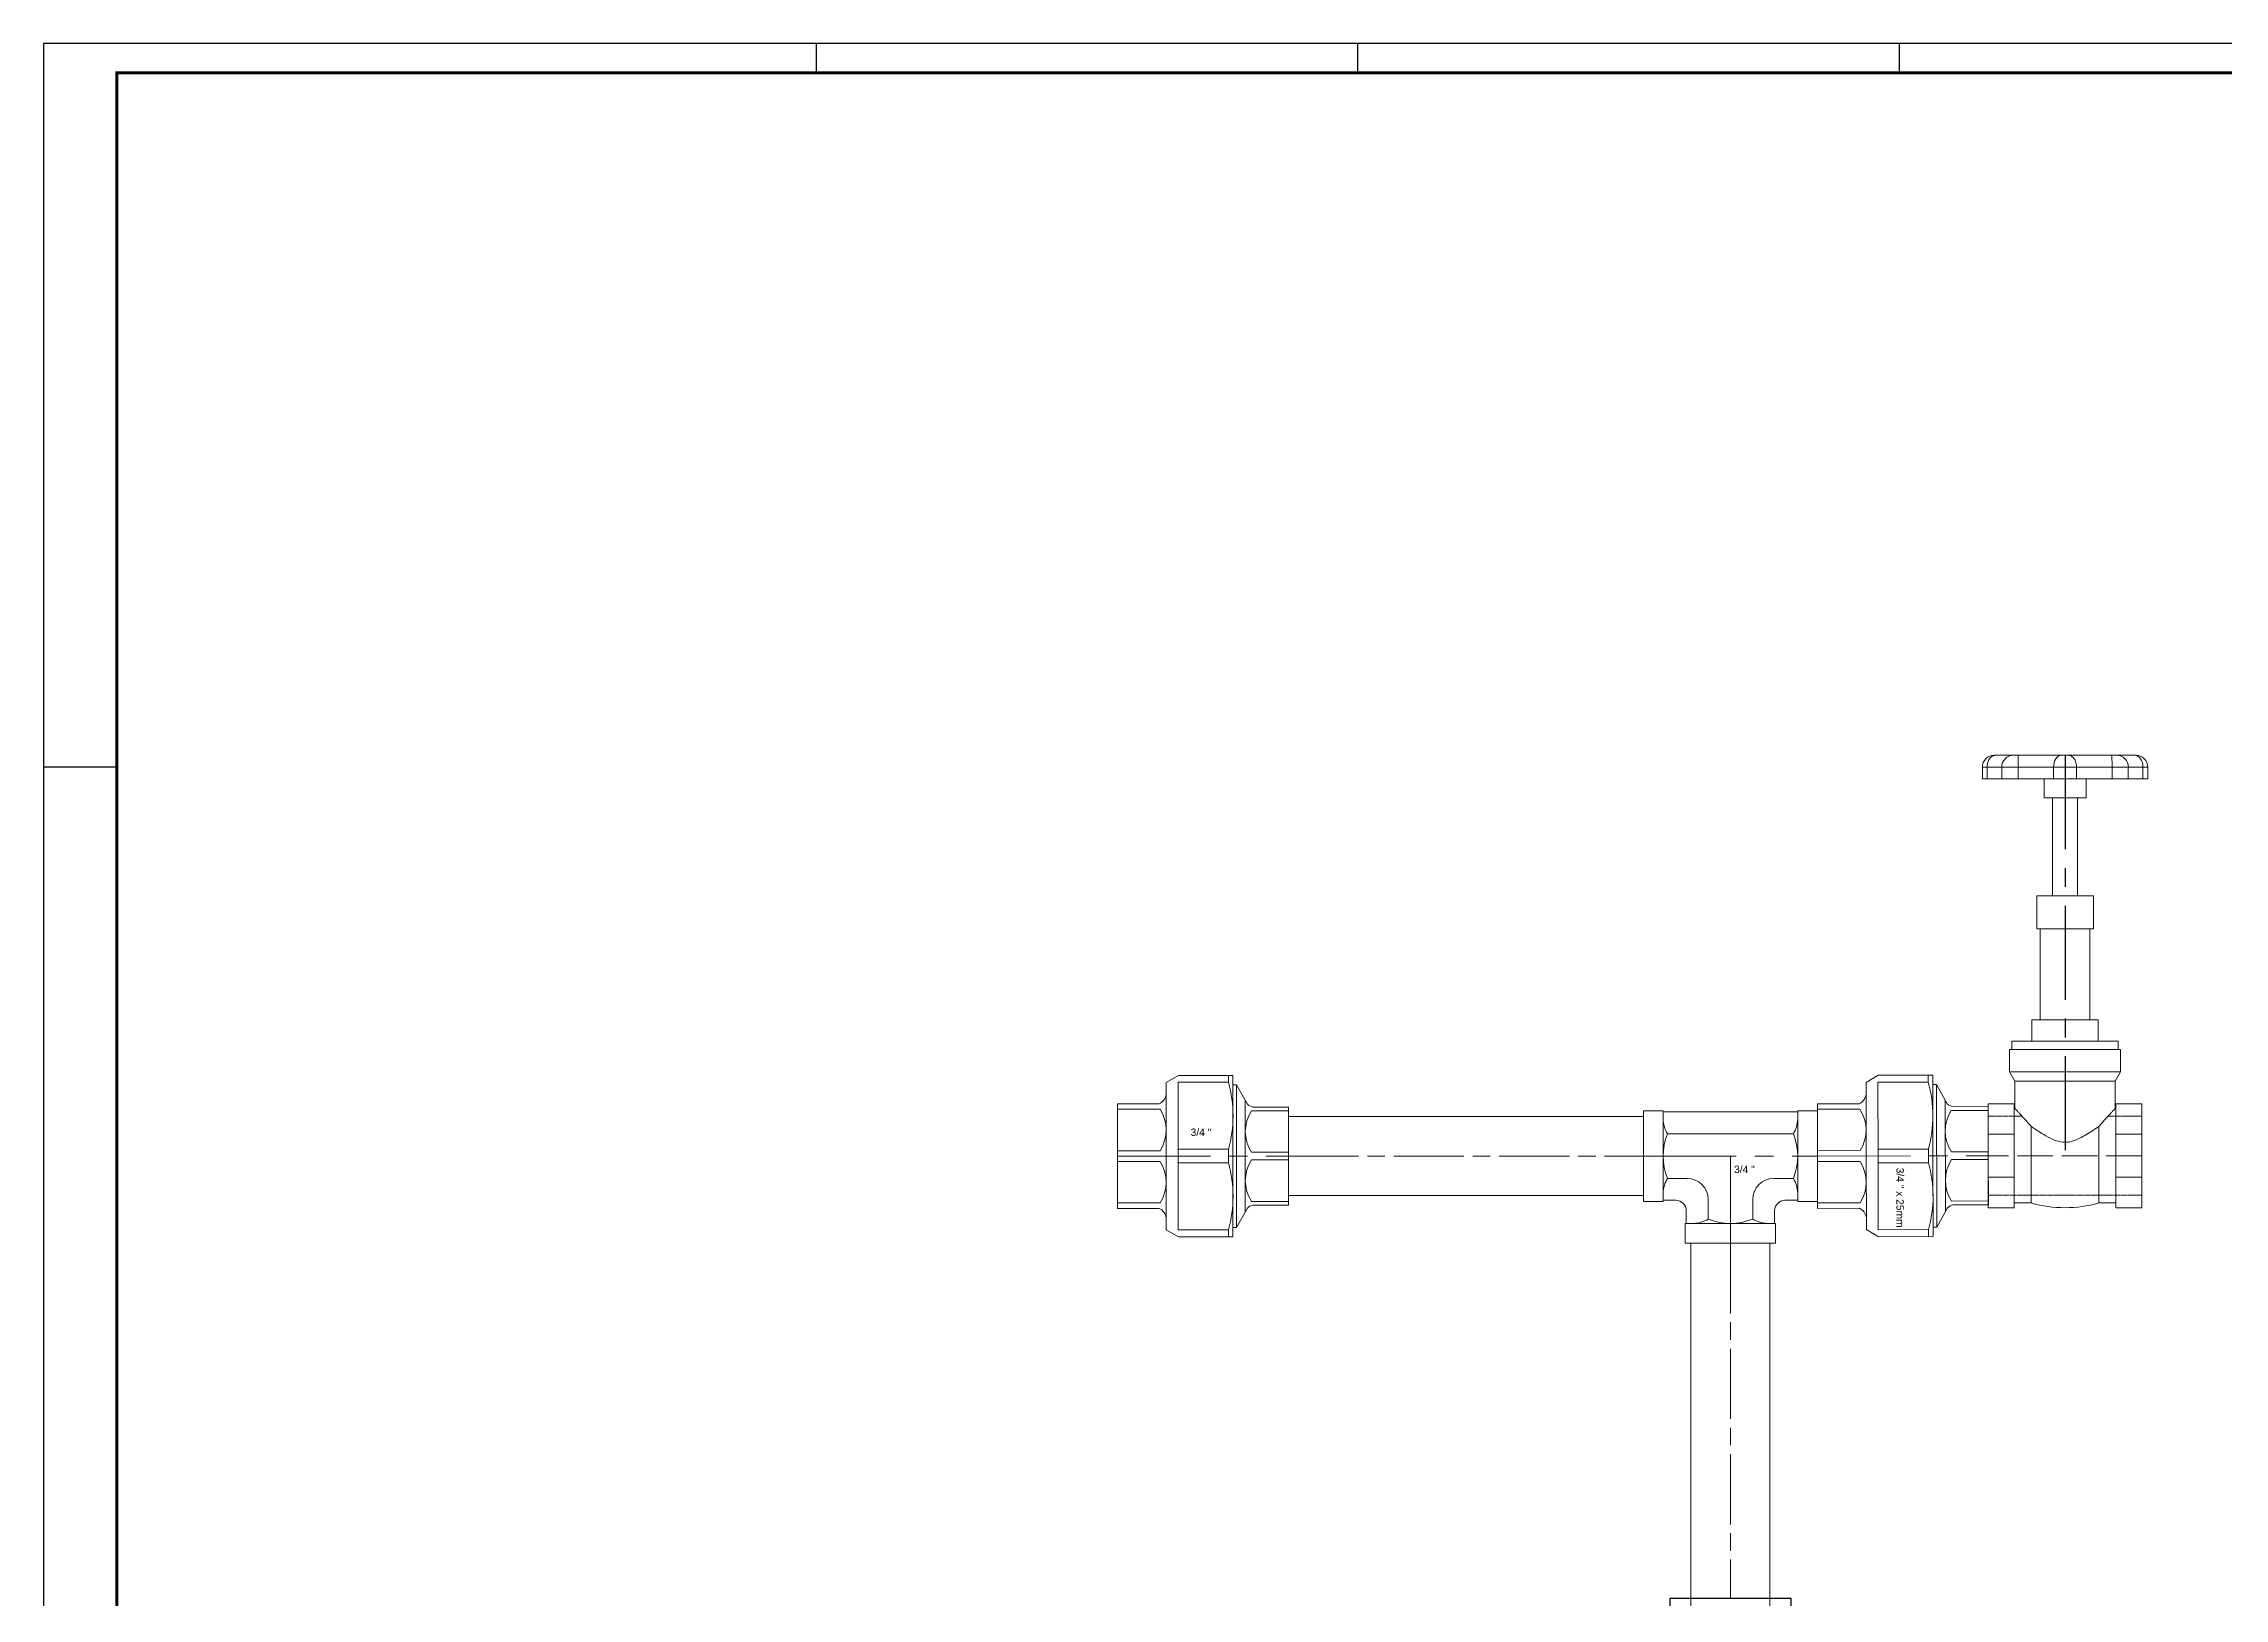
# Model space of a CAD drawing. Header units: millimetres. Extents: x -50 to 1139, y 20 to 861.
# Drawn here: x -50 to 695, y 330 to 861 of the extents above; entities that cross this region are included whole.
import ezdxf

# ---------------------------------------------------------------- set-up
doc = ezdxf.new("R2010")
doc.units = ezdxf.units.MM
for name, pattern in [('ACAD_ISO02W100', [15, 12, -3]), ('ACAD_ISO08W100', [36, 24, -3, 6, -3]), ('CENTER', [50.8, 31.75, -6.35, 6.35, -6.35]), ('PHANTOM2', [1.25, 0.625, -0.125, 0.125, -0.125, 0.125, -0.125])]:
    doc.linetypes.add(name, pattern=pattern)
doc.layers.add('1', color=7, linetype='Continuous')
doc.layers.add('ARQ-FOLHA', color=7, linetype='Continuous')
for name, color, linetype, lineweight in [('2', 8, 'PHANTOM2', 0), ('CENTER', 1, 'ACAD_ISO08W100', 0), ('RD0.25_CL', 1, 'CENTER', 25)]:
    doc.layers.add(name, color=color, linetype=linetype, lineweight=lineweight)
doc.layers.add('BANTU', color=8, linetype='ACAD_ISO02W100', lineweight=0, plot=False)

# ---------------------------------------------------------------- blocks, each defined once
blk = doc.blocks.new('FOLHA A0')
at = {"layer": 'ARQ-FOLHA'}
for p, q in [((1189, 0), (0, 0)), ((0, 0), (0, -841)), ((264, -10), (264, 0)), ((449, -10), (449, 0)), ((634, -10), (634, 0)), ((0, -247), (25, -247))]:
    blk.add_line(p, q, dxfattribs=at)
at = {"layer": 'ARQ-FOLHA', "const_width": 1}
blk.add_lwpolyline([(1179, -10), (25, -10), (25, -831), (1179, -831), (1179, -10)], dxfattribs=at)
blk = doc.blocks.new('3P4 PIPE')
at = {"layer": '1', "lineweight": 0}
blk.add_lwpolyline([(-121.27, 13.5), (0, 13.5), (0, -13.5), (-121.27, -13.5)], close=True, dxfattribs=at)
at = {"layer": 'CENTER', "lineweight": 0}
blk.add_line((-121.27, 0), (0, 0), dxfattribs=at)
blk = doc.blocks.new('3P4 STOP VALVE 2')
at = {"layer": '1', "linetype": 'ByBlock', "lineweight": -2, "extrusion": (1, -4.28626e-16, 1.95719e-32)}
for p, q in [((-49.86, 135.22), (-49.41, 135.22)), ((-43.32, 135.22), (-49.41, 135.22)), ((-43.32, 135.22), (-41.74, 135.22)), ((-27.04, 135.22), (-41.74, 135.22)), ((-27.04, 135.22), (-24.81, 135.22)), ((-10.11, 135.22), (-24.81, 135.22)), ((-10.11, 135.22), (-8.53, 135.22)), ((-2.45, 135.22), (-8.53, 135.22)), ((-2.45, 135.22), (-1.99, 135.22)), ((-52.27, 131.23), (-53.85, 131.23)), ((-53.85, 127.24), (-53.85, 131.23)), ((-53.85, 127.24), (-52.27, 127.24)), ((-52.27, 127.24), (-52.27, 131.23)), ((-52.27, 131.23), (-47.3, 131.23)), ((-47.3, 127.24), (-52.27, 127.24)), ((-47.3, 127.24), (-47.3, 131.23)), ((-41.8, 131.23), (-47.3, 131.23)), ((-47.3, 127.24), (-41.8, 127.24)), ((-41.8, 127.24), (-41.8, 131.23)), ((-41.8, 131.23), (-29.82, 131.23)), ((-29.82, 127.24), (-41.8, 127.24)), ((-33.01, 120.86), (-33.01, 127.24)), ((-29.82, 127.24), (-29.82, 131.23)), ((-22.03, 131.23), (-29.82, 131.23)), ((-29.82, 127.24), (-22.03, 127.24)), ((-22.03, 127.24), (-22.03, 131.23)), ((-22.03, 131.23), (-10.05, 131.23)), ((-10.05, 127.24), (-22.03, 127.24)), ((-18.84, 120.86), (-18.84, 127.24)), ((-10.05, 127.24), (-10.05, 131.23)), ((-4.55, 131.23), (-10.05, 131.23)), ((-10.05, 127.24), (-4.55, 127.24)), ((-4.55, 127.24), (-4.55, 131.23)), ((-4.55, 131.23), (0.41, 131.23)), ((0.41, 127.24), (-4.55, 127.24)), ((0.41, 127.24), (0.41, 131.23)), ((1.99, 131.23), (0.41, 131.23)), ((0.41, 127.24), (1.99, 127.24)), ((1.99, 127.24), (1.99, 131.23)), ((-18.84, 120.86), (-33.01, 120.86)), ((-30.11, 87.75), (-30.11, 120.86)), ((-21.74, 87.75), (-21.74, 120.86)), ((-16.35, 87.75), (-35.5, 87.75)), ((-35.5, 76.58), (-35.5, 87.75)), ((-16.35, 76.58), (-16.35, 87.75)), ((-16.35, 76.58), (-35.5, 76.58)), ((-34.3, 45.87), (-34.3, 76.58)), ((-17.55, 45.87), (-17.55, 76.58)), ((-37.09, 45.87), (-14.76, 45.87)), ((-37.09, 45.87), (-37.09, 38.69)), ((-14.76, 45.87), (-14.76, 38.69)), ((-43.88, 38.69), (-7.98, 38.69)), ((-43.88, 38.69), (-43.88, 35.9)), ((-7.98, 38.69), (-7.98, 35.9)), ((-44.67, 35.9), (-7.18, 35.9)), ((-44.67, 35.9), (-44.67, 28.32)), ((-7.18, 35.9), (-7.18, 28.32)), ((-7.18, 28.32), (-44.67, 28.32)), ((-42.88, 25.21), (-44.67, 28.32)), ((-8.97, 25.21), (-42.88, 25.21)), ((-42.88, 15.96), (-42.88, 25.21)), ((-8.97, 25.21), (-7.18, 28.32)), ((-8.97, 15.96), (-8.97, 25.21)), ((-51.85, 17.55), (-43.08, 17.55)), ((-51.85, 17.55), (-43.08, 17.55)), ((-51.85, 17.55), (-51.85, 7.27)), ((-51.85, 17.55), (-51.85, 17.55)), ((-43.08, 7.27), (-43.08, 17.55)), ((-43.08, 17.55), (-43.08, 17.55)), ((-43.08, 15.96), (-42.88, 15.96)), ((-8.97, 15.96), (-8.78, 15.96)), ((-8.78, 17.55), (0, 17.55)), ((-8.78, 17.55), (0, 17.55)), ((-8.78, 17.55), (-8.78, 17.55)), ((-8.78, 17.55), (-8.78, 7.27)), ((-8.78, -15.95), (-8.78, 15.96)), ((0, 7.27), (0, 17.55)), ((0, 17.55), (0, 17.55)), ((-37.37, -15.95), (-37.37, 9.92)), ((-14.47, -15.95), (-14.47, 9.92)), ((-51.85, 7.27), (-43.08, 7.27)), ((-51.85, 7.27), (-51.85, -7.27)), ((-43.08, -7.27), (-43.08, 7.27)), ((-8.78, 7.27), (0, 7.27)), ((-8.78, 7.27), (-8.78, -7.27)), ((0, -7.27), (0, 7.27)), ((-51.85, -7.27), (-43.08, -7.27)), ((-51.85, -7.27), (-51.85, -17.55)), ((-43.08, -17.55), (-43.08, -7.27)), ((-8.78, -1.64), (-8.78, -1.64)), ((-8.78, -7.27), (0, -7.27)), ((-8.78, -7.27), (-8.78, -17.55)), ((0, -17.55), (0, -7.27)), ((-51.85, -17.55), (-43.08, -17.55)), ((-43.08, -15.95), (-37.37, -15.95)), ((-14.47, -15.95), (-8.78, -15.95)), ((-8.78, -17.55), (0, -17.55))]:
    blk.add_line(p, q, dxfattribs=at)
at = {"layer": '1', "linetype": 'ByBlock', "lineweight": -2, "extrusion": (-2.62458e-32, -6.12323e-17, -1)}
for centre, radius, start, end in [((49.86, 131.23), 3.99, 0, 90), ((1.99, 131.23), 3.99, 90, 180), ((25.93, 24.32), 41.87, 254.12853, 285.86725)]:
    blk.add_arc(centre, radius, start, end, dxfattribs=at)
at = {"layer": '1', "linetype": 'ByBlock', "lineweight": -2, "extrusion": (-2.62458e-32, -1.06894e-16, -1)}
for centre, major_axis, ratio, start_param, end_param in [((-43.32, 131.23), (0, 3.99), 0.999893, 4.712389, 6.283185), ((-41.74, 131.23), (0, -3.99), 0.01431, 1.570796, 3.141593), ((-10.11, 131.23), (0, -3.99), 0.014595, 3.141593, 4.712389), ((-8.53, 131.23), (0, 3.99), 0.999896, 6.283185, 7.853982), ((-2.45, 131.23), (0, 3.99), 0.717258, 6.283185, 7.853982)]:
    blk.add_ellipse(centre, major_axis=major_axis, ratio=ratio, start_param=start_param, end_param=end_param, dxfattribs=at)
at = {"layer": '1', "linetype": 'ByBlock', "lineweight": -2}
blk.add_ellipse((-27.04, 131.23), major_axis=(0, -3.99), ratio=0.696808, start_param=3.141593, end_param=4.712389, dxfattribs=at)
for points, knots in [([(-52.27, 131.23), (-52.27, 131.75), (-52.2, 132.27), (-51.91, 133.24), (-51.7, 133.68), (-51.17, 134.42), (-50.85, 134.71), (-50.16, 135.11), (-49.78, 135.22), (-49.41, 135.22)], [0, 0, 0, 0, 0.392699, 0.392699, 0.785398, 0.785398, 1.178097, 1.178097, 1.570796, 1.570796, 1.570796, 1.570796]), ([(-22.03, 131.23), (-22.04, 131.75), (-22.11, 132.27), (-22.39, 133.24), (-22.59, 133.68), (-23.11, 134.42), (-23.41, 134.71), (-24.09, 135.11), (-24.45, 135.22), (-24.81, 135.22)], [0, 0, 0, 0, 0.392699, 0.392699, 0.785398, 0.785398, 1.178097, 1.178097, 1.570796, 1.570796, 1.570796, 1.570796]), ([(-42.88, 15.96), (-42.88, 15.96), (-42.85, 15.92), (-42.71, 15.78), (-42.61, 15.67), (-42.34, 15.38), (-42.17, 15.2), (-41.79, 14.79), (-41.57, 14.56), (-41.06, 14.01), (-40.73, 13.66), (-40.01, 12.87), (-39.61, 12.43), (-38.78, 11.51), (-38.34, 11.02), (-37.72, 10.32), (-37.55, 10.12), (-37.37, 9.92)], [20.239553, 20.239553, 20.239553, 20.239553, 22.470797, 22.470797, 24.702041, 24.702041, 26.933285, 26.933285, 29.164529, 29.164529, 31.993173, 31.993173, 34.821818, 34.821818, 37.650462, 37.650462, 38.758729, 38.758729, 38.758729, 38.758729]), ([(-14.47, 9.92), (-14.3, 10.12), (-14.13, 10.32), (-13.51, 11.02), (-13.08, 11.51), (-12.24, 12.43), (-11.84, 12.87), (-11.12, 13.66), (-10.79, 14.01), (-10.28, 14.56), (-10.06, 14.79), (-9.68, 15.2), (-9.51, 15.38), (-9.24, 15.67), (-9.14, 15.78), (-9.01, 15.92), (-8.97, 15.96), (-8.97, 15.96)], [1.720759, 1.720759, 1.720759, 1.720759, 2.827784, 2.827784, 5.655567, 5.655567, 8.483351, 8.483351, 11.311134, 11.311134, 13.541956, 13.541956, 15.772778, 15.772778, 18.0036, 18.0036, 20.234422, 20.234422, 20.234422, 20.234422]), ([(-37.37, 9.92), (-36.28, 9.15), (-35.06, 8.33), (-32.85, 6.97), (-31.89, 6.41), (-29.73, 5.35), (-28.52, 4.88), (-26.46, 4.53), (-25.64, 4.51), (-24.16, 4.72), (-23.53, 4.89), (-21.62, 5.54), (-20.26, 6.24), (-17.43, 7.91), (-15.9, 8.93), (-14.47, 9.92)], [0, 0, 0, 0, 6.288399, 6.288399, 10.727635, 10.727635, 15.839636, 15.839636, 19.319734, 19.319734, 21.987435, 21.987435, 27.772479, 27.772479, 34.240574, 34.240574, 34.240574, 34.240574])]:
    blk.add_open_spline(points, degree=3, knots=knots, dxfattribs=at)
at = {"layer": '2', "lineweight": 0}
for p, q in [((-51.85, 13.35), (-40.45, 13.35)), ((-11.4, 13.35), (0, 13.35)), ((0, -13.35), (-51.85, -13.35))]:
    blk.add_line(p, q, dxfattribs=at)
at = {"layer": 'BANTU', "lineweight": 0, "extrusion": (1, -4.28626e-16, 1.95719e-32)}
blk.add_line((0, 0), (-51.85, 0), dxfattribs=at)
at = {"layer": 'RD0.25_CL'}
blk.add_line((-25.93, 135.22), (-25.93, 0), dxfattribs=at)
blk = doc.blocks.new('3P4 90 ELL SOCKOLET SIDE')
at = {"layer": '1'}
for p, q in [((-16.42, 20.87), (-35.85, 20.87)), ((-35.85, 20.87), (-35.85, -20.87)), ((-16.42, 13.6), (-16.42, 20.87)), ((-16.42, 13.6), (-16.42, -16.42)), ((-35.85, -20.87), (-24.85, -20.87)), ((-16.42, -16.42), (13.6, -16.42)), ((20.87, -16.42), (13.6, -16.42)), ((20.87, -35.85), (20.87, -16.42)), ((-20.87, -24.85), (-20.87, -35.85)), ((-20.87, -35.85), (20.87, -35.85))]:
    blk.add_line(p, q, dxfattribs=at)
for centre, radius in [((-16.42, -16.42), 30.02), ((-24.85, -24.85), 3.98)]:
    blk.add_arc(centre, radius, 0, 90, dxfattribs=at)
blk.add_point((0, 0), dxfattribs=at)
blk.add_point((0, 0), dxfattribs=at)
at = {"layer": '2', "lineweight": 0}
for p, q in [((-35.85, 13.6), (-19.93, 13.6)), ((-19.93, 13.6), (-19.93, -13.6)), ((-19.93, -13.6), (-35.85, -13.6)), ((-13.6, -35.85), (-13.6, -19.93)), ((-13.6, -19.93), (13.6, -19.93)), ((13.6, -19.93), (13.6, -35.85))]:
    blk.add_line(p, q, dxfattribs=at)
at = {"layer": 'BANTU', "lineweight": 0}
for p in [(-19.93, 0), (0, -19.93)]:
    blk.add_line(p, (0, 0), dxfattribs=at)

msp = doc.modelspace()

# ---------------------------------------------------------------- linework, layer by layer
at = {"lineweight": 9}
for p, q in [((503.48, 496.22), (549.44, 496.22)), ((547.97, 488.72), (504.96, 488.72)), ((504.96, 473.5), (511.68, 473.5)), ((547.97, 473.5), (541.25, 473.5)), ((503.48, 466.04), (507.89, 466.04)), ((503.48, 466.04), (507.89, 466.04)), ((518.86, 459.61), (518.86, 466.32)), ((534.07, 459.61), (534.07, 466.32)), ((541.53, 458.13), (541.53, 462.54)), ((549.44, 466.04), (545.03, 466.04))]:
    msp.add_line(p, q, dxfattribs=at)
at = {"color": 1, "linetype": 'CENTER', "lineweight": 9}
for p, q in [((496.72, 481.11), (556.21, 481.11)), ((526.46, 451.58), (526.46, 481.11))]:
    msp.add_line(p, q, dxfattribs=at)
for points in [[(317.09, 481.11), (375.45, 481.11)], [(556.21, 481.11), (614.56, 481.25)]]:
    msp.add_lwpolyline(points, dxfattribs=at)
at = {"lineweight": 9}
for centre, radius, start, end in [((511.62, 466.27), 7.24, 0.87599, 89.54935), ((541.31, 466.27), 7.24, 90.45065, 179.12401), ((507.71, 462.36), 3.69, 2.90363, 87.09637), ((545.22, 462.36), 3.69, 92.90363, 177.09637)]:
    msp.add_arc(centre, radius, start, end, dxfattribs=at)
at = {"layer": '1', "lineweight": 0}
for p, q in [((357.76, 456.79), (357.76, 505.43)), ((360.75, 500.19), (360.75, 462.03)), ((596.93, 456.89), (596.81, 505.53)), ((599.82, 500.29), (599.92, 462.14)), ((317.09, 498.96), (317.09, 463.27)), ((317.09, 498.96), (331.35, 498.96)), ((375.45, 497.88), (363.33, 497.88)), ((375.45, 481.11), (375.45, 497.88)), ((496.72, 496.57), (503.48, 496.57)), ((496.72, 465.66), (496.72, 496.57)), ((503.48, 496.57), (503.48, 465.66)), ((503.48, 496.22), (503.48, 466.04)), ((556.21, 496.57), (549.44, 496.57)), ((549.44, 496.57), (549.44, 465.66)), ((556.16, 498.96), (570.42, 498.99)), ((556.16, 498.96), (556.25, 463.27)), ((556.21, 465.66), (556.21, 496.57)), ((614.52, 498.02), (602.4, 497.99)), ((614.56, 481.25), (614.52, 498.02)), ((375.45, 481.11), (375.45, 464.34)), ((614.56, 481.25), (614.6, 464.49)), ((317.09, 463.27), (331.35, 463.27)), ((375.45, 464.34), (363.33, 464.35)), ((503.48, 465.66), (496.72, 465.66)), ((511.4, 462.54), (511.4, 458.13)), ((549.44, 465.66), (556.21, 465.66)), ((556.25, 463.27), (570.51, 463.3)), ((614.6, 464.49), (602.49, 464.46)), ((511.01, 451.36), (511.01, 458.13)), ((511.01, 458.13), (541.92, 458.13)), ((541.92, 458.13), (541.92, 451.36)), ((541.92, 451.36), (511.01, 451.36))]:
    msp.add_line(p, q, dxfattribs=at)
for points in [[(333.69, 481.11), (333.75, 455.96), (337.9, 453.54), (356.54, 453.54), (356.54, 481.11), (356.54, 508.68), (337.9, 508.68), (333.76, 506.26)], [(572.81, 481.15), (572.93, 456), (577.08, 453.59), (595.72, 453.64), (595.66, 481.21), (595.59, 508.78), (576.95, 508.73), (572.81, 506.3)]]:
    msp.add_lwpolyline(points, close=True, dxfattribs=at)
for points in [[(354.99, 506.32), (354.99, 508.68)], [(594.04, 506.41), (594.03, 508.77)], [(354.99, 506.32), (337.79, 506.32), (337.79, 481.11), (337.79, 455.9), (354.99, 455.9)], [(357.76, 505.43), (356.54, 505.43)], [(594.04, 506.41), (576.84, 506.37), (576.9, 481.16), (576.96, 455.95), (594.16, 456)], [(596.81, 505.53), (595.6, 505.53)], [(354.99, 478.78), (354.99, 481.11), (354.99, 483.44)], [(594.11, 478.87), (594.1, 481.2), (594.09, 483.53)], [(354.99, 455.9), (354.99, 453.54)], [(357.76, 456.79), (356.54, 456.79)], [(594.16, 456), (594.17, 453.63)], [(596.93, 456.89), (595.72, 456.89)]]:
    msp.add_lwpolyline(points, dxfattribs=at)
for points in [[(331.35, 498.96, 0.260184), (333.74, 502.18, 0.381664)], [(354.99, 506.32, -0.13614), (354.99, 483.44), (337.79, 483.44)], [(357.76, 456.79), (361.48, 463.31, -0.160231), (363.33, 464.35), (375.45, 464.34), (375.45, 481.11), (375.45, 497.88), (363.33, 497.88, -0.160231), (361.49, 498.91), (357.76, 505.43)], [(570.42, 498.99, 0.260184), (572.81, 502.22, 0.381664)], [(594.04, 506.41, -0.13614), (594.09, 483.53), (576.9, 483.49)], [(596.93, 456.89), (600.64, 463.42, -0.160231), (602.49, 464.46), (614.6, 464.49), (614.56, 481.25), (614.52, 498.02), (602.4, 497.99, -0.160231), (600.56, 499.02), (596.81, 505.53)], [(317.09, 497.11), (331.64, 497.11, -0.29368), (331.64, 482.97), (317.09, 482.97)], [(375.45, 496.56), (362.83, 496.56, 0.29368), (362.83, 482.42), (375.45, 482.42)], [(556.17, 497.11), (570.71, 497.14, -0.29368), (570.75, 483), (556.2, 482.97)], [(614.52, 496.7), (601.91, 496.67, 0.29368), (601.94, 482.53), (614.56, 482.56)], [(317.09, 465.11), (331.64, 465.11, 0.29368), (331.64, 479.25), (317.09, 479.25)], [(354.99, 455.9, 0.13614), (354.99, 478.78), (337.79, 478.78)], [(375.45, 465.66), (362.83, 465.66, -0.29368), (362.83, 479.8), (375.45, 479.8)], [(556.25, 465.11), (570.79, 465.15, 0.29368), (570.76, 479.29), (556.21, 479.25)], [(594.16, 456, 0.13614), (594.11, 478.87), (576.91, 478.83)], [(614.6, 465.81), (601.98, 465.77, -0.29368), (601.95, 479.91), (614.56, 479.95)], [(331.35, 463.27, -0.260184), (333.74, 460.04, -0.381664)], [(570.51, 463.3, -0.260184), (572.91, 460.08, -0.381664)]]:
    msp.add_lwpolyline(points, format="xyb", dxfattribs=at)
for centre, radius, start, end in [((514.27, 494.18), 10.8, 182.5086, 210.41925), ((538.65, 494.18), 10.8, 329.58075, 357.4914), ((523.82, 481.11), 20.34, 158.03802, 201.96198), ((529.11, 481.11), 20.34, 338.03802, 21.96198), ((514.27, 468.04), 10.8, 149.58075, 177.4914), ((538.65, 468.04), 10.8, 2.5086, 30.41925), ((513.39, 468.91), 10.8, 272.50137, 300.42647), ((526.46, 478.47), 20.34, 248.03737, 291.96263), ((539.54, 468.92), 10.8, 239.58075, 267.4914)]:
    msp.add_arc(centre, radius, start, end, dxfattribs=at)

# ---------------------------------------------------------------- block references
at = {"layer": '1', "lineweight": 0, "xscale": 1.011235955055739, "yscale": 1.011235955055739, "zscale": 1.011235955055739}
msp.add_blockref('3P4 STOP VALVE 2', (666.99, 481.25), dxfattribs=at)
at = {"layer": '1', "lineweight": 0}
msp.add_blockref('3P4 PIPE', (496.72, 481.11), dxfattribs=at)
at = {"layer": '1', "lineweight": 0, "rotation": 270}
msp.add_blockref('3P4 PIPE', (526.46, 330.09), dxfattribs=at)
at = {"layer": '1', "lineweight": 0, "xscale": 0.9925956609533363, "yscale": 0.9925956609533363, "zscale": 0.9925956609533363, "rotation": 180}
msp.add_blockref('3P4 90 ELL SOCKOLET SIDE', (526.46, 294.51), dxfattribs=at)
at = {"layer": 'ARQ-FOLHA'}
msp.add_blockref('FOLHA A0', (-49.76, 861.01), dxfattribs=at)

# ---------------------------------------------------------------- texts
at = {"char_height": 2.5, "attachment_point": 1}
for insert in [(342.07, 490.53), (527.72, 477.84)]:
    msp.add_mtext('\\fArial|b0|i0;3/4 "', dxfattribs=dict(at, insert=insert))
at = {"insert": (585.7, 477.16), "char_height": 2.5, "attachment_point": 1, "rotation": 270}
msp.add_mtext('\\fArial|b0|i0;3/4 " x 25mm', dxfattribs=at)

doc.saveas('drawing.dxf')
